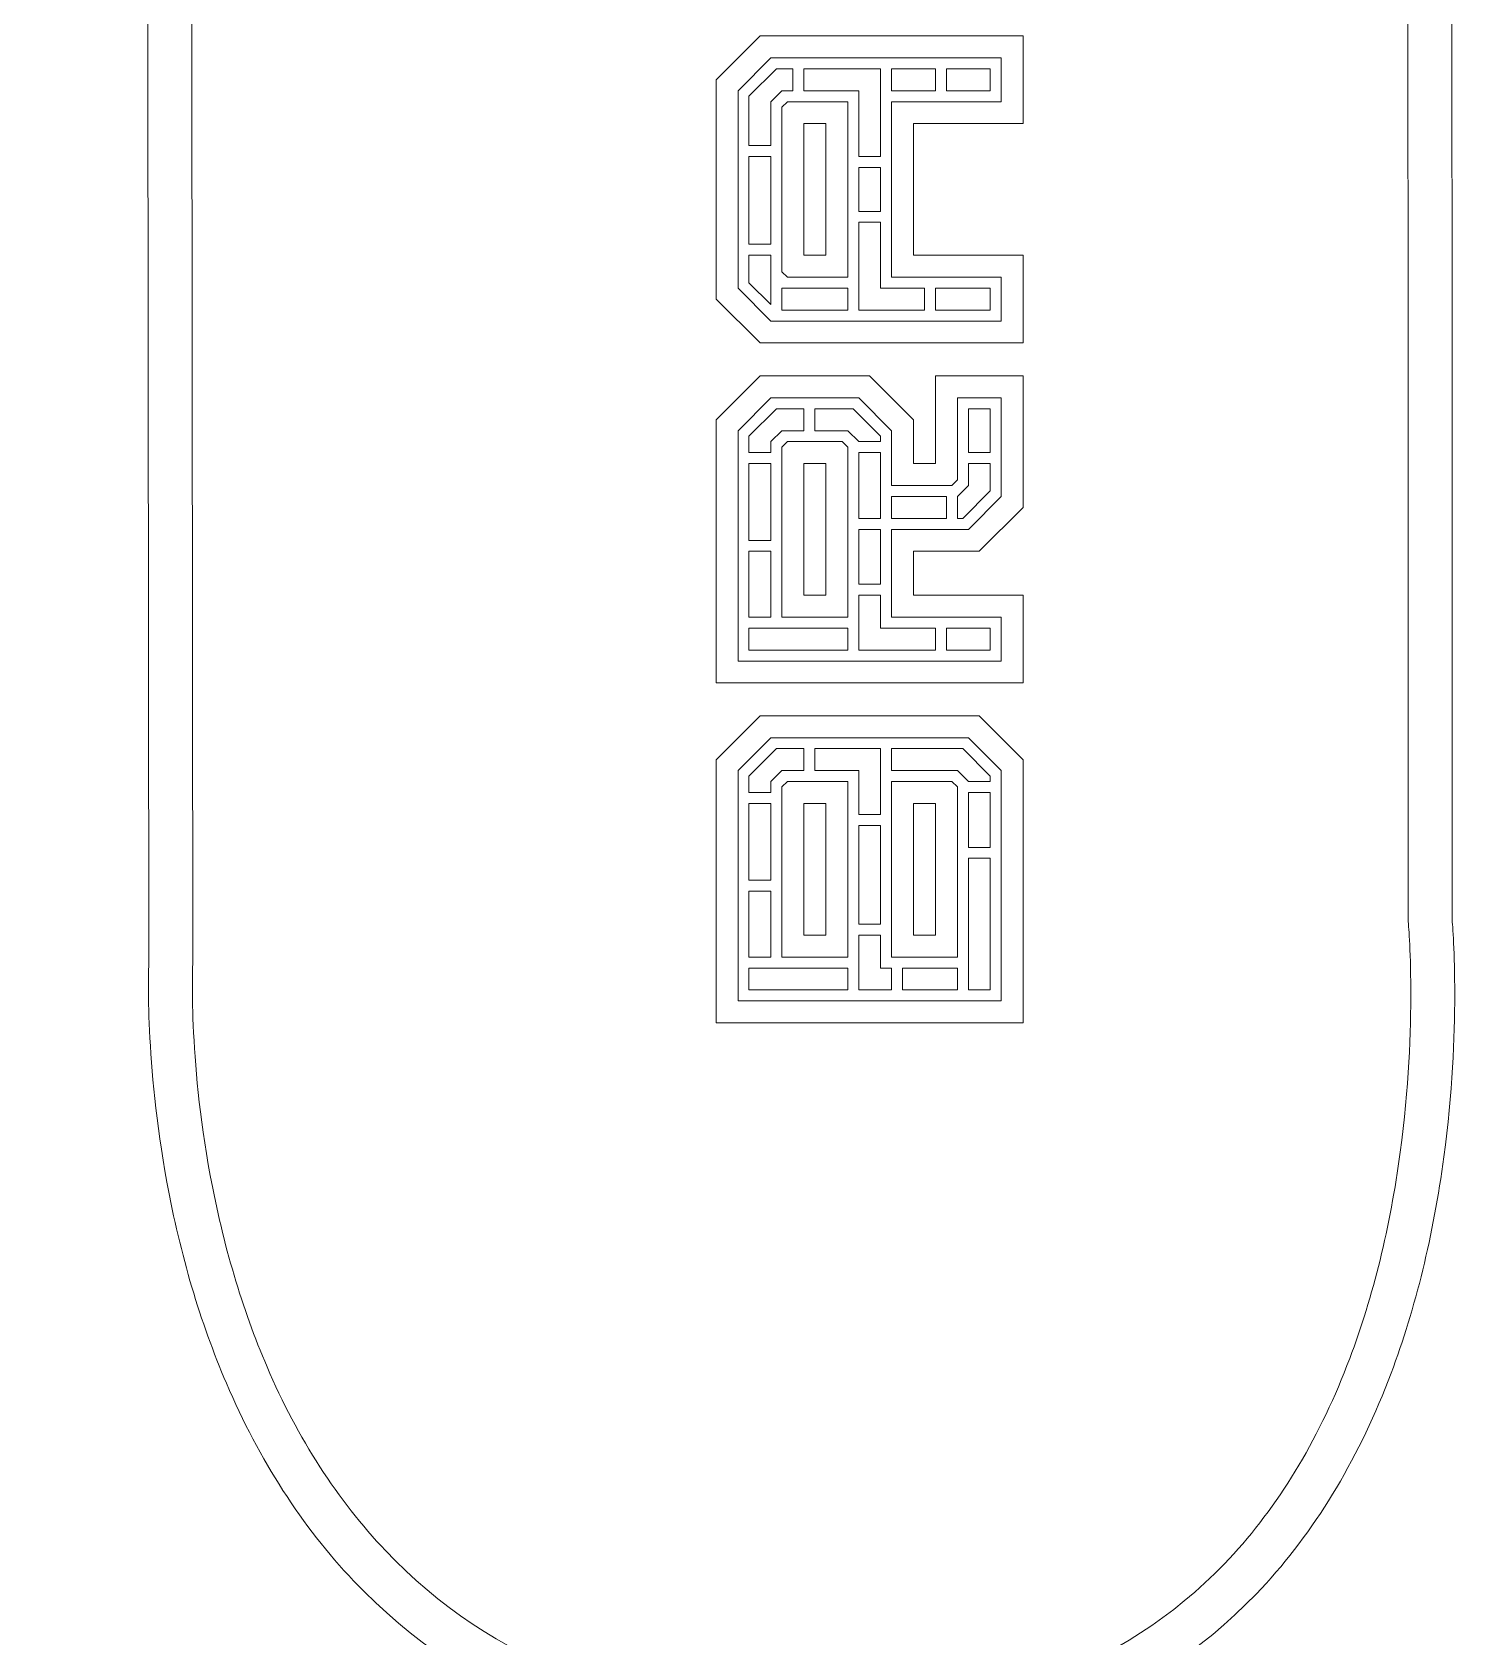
# Model space of a CAD drawing. Header units: millimetres. Extents: x -561 to 595, y -2347 to -7.
# Drawn here: x 92.3 to 418.1, y -2136.8 to -1771 of the extents above; entities that cross this region are included whole.
import ezdxf

# ---------------------------------------------------------------- set-up
doc = ezdxf.new("R2010")
doc.units = ezdxf.units.MM
doc.header["$MEASUREMENT"] = 0
doc.layers.add('Calque 1', color=7, linetype='Continuous', lineweight=0)

msp = doc.modelspace()

# ---------------------------------------------------------------- linework, layer by layer
at = {"layer": 'Calque 1'}
for points, knots in [([(271.84, -2165.32), (227.41, -2165.32), (191.67, -2151.42), (165.62, -2124), (153.89, -2111.65), (144.14, -2096.51), (136.64, -2079.01), (130.68, -2065.1), (126.12, -2049.67), (123.08, -2033.14), (118.08, -2005.91), (118.88, -1985.05), (118.97, -1983), (118.97, -1983), (118.69, -1704.18), (118.69, -1704.18), (118.69, -1704.18), (118.71, -1703.96), (118.71, -1703.96), (121.92, -1666.92), (152.18, -1647.02), (184.23, -1625.96), (204.96, -1612.32), (226.4, -1598.23), (242.77, -1578.47), (261.17, -1556.25), (270.11, -1529.95), (270.11, -1498.06), (270.11, -1474.44), (265.7, -1453.47), (257, -1435.73), (250.08, -1421.62), (240.43, -1409.48), (228.31, -1399.64), (207.51, -1382.76), (186.34, -1378.41), (186.12, -1378.37), (186.12, -1378.37), (185.92, -1378.33), (185.92, -1378.33), (185.92, -1378.33), (185.71, -1378.27), (185.71, -1378.27), (164.81, -1372.26), (148.47, -1363.98), (135.78, -1352.94), (123.88, -1342.6), (115.15, -1329.79), (109.08, -1313.78), (97.77, -1283.97), (96.81, -1246.92), (95.6, -1200.01), (95.2, -1184.89), (94.8, -1169.26), (94.01, -1152.6), (94.01, -1152.6), (94, -1152.48), (94, -1152.48), (92.35, -1081.51), (108.73, -1031.54), (144.08, -999.7), (174.85, -972), (215.42, -962.11), (251.22, -953.38), (251.22, -953.38), (251.58, -953.3), (251.58, -953.3), (272.17, -949.49), (291.79, -937.45), (306.82, -919.39), (321.34, -901.94), (329.86, -880.58), (330.18, -860.78), (330.45, -844.28), (325.05, -829.24), (314.58, -817.29), (302.4, -803.4), (283.71, -793.6), (259.03, -788.18), (225.17, -782.3), (196.59, -772.67), (174.08, -759.55), (155.07, -748.48), (140.16, -734.81), (129.78, -718.92), (116.99, -699.35), (113.44, -679.9), (112.73, -667.03), (112.04, -654.73), (113.7, -645.97), (114.18, -643.73), (115.26, -615.34), (125.23, -594.81), (144.67, -580.99), (161.71, -568.88), (184.13, -563.2), (205.81, -557.71), (229.22, -551.78), (253.43, -545.64), (270.72, -531.52), (279.83, -524.08), (286.41, -515.01), (290.84, -503.79), (295.86, -491.07), (298.1, -475.23), (297.5, -456.7), (296.42, -423.47), (256.88, -405.29), (215.02, -386.05), (176.9, -368.53), (137.49, -350.41), (124.55, -318.62), (116.9, -299.83), (113.28, -277.9), (114.35, -256.87), (115.56, -233.07), (122.65, -210.9), (134.87, -192.75), (146.67, -175.2), (163.04, -161.44), (183.53, -151.86), (206.3, -141.21), (234.07, -135.8), (266.09, -135.8), (310.34, -135.8), (345.89, -148.96), (371.74, -174.91), (381.86, -185.06), (390.47, -197.2), (397.33, -211), (402.78, -221.97), (407.15, -234.01), (410.3, -246.78), (415.67, -268.52), (415.68, -284.73), (415.68, -285.41), (415.68, -285.41), (416.03, -1973.14), (416.03, -1973.14), (416.27, -1975.87), (418.05, -1998.36), (414.17, -2027.38), (411.78, -2045.23), (407.73, -2061.83), (402.13, -2076.72), (395.07, -2095.48), (385.5, -2111.57), (373.71, -2124.54), (349.09, -2151.6), (314.82, -2165.32), (271.84, -2165.32)], [0, 0, 0, 0, 1, 1, 1, 2, 2, 2, 3, 3, 3, 4, 4, 4, 5, 5, 5, 6, 6, 6, 7, 7, 7, 8, 8, 8, 9, 9, 9, 10, 10, 10, 11, 11, 11, 12, 12, 12, 13, 13, 13, 14, 14, 14, 15, 15, 15, 16, 16, 16, 17, 17, 17, 18, 18, 18, 19, 19, 19, 20, 20, 20, 21, 21, 21, 22, 22, 22, 23, 23, 23, 24, 24, 24, 25, 25, 25, 26, 26, 26, 27, 27, 27, 28, 28, 28, 29, 29, 29, 30, 30, 30, 31, 31, 31, 32, 32, 32, 33, 33, 33, 34, 34, 34, 35, 35, 35, 36, 36, 36, 37, 37, 37, 38, 38, 38, 39, 39, 39, 40, 40, 40, 41, 41, 41, 42, 42, 42, 43, 43, 43, 44, 44, 44, 45, 45, 45, 46, 46, 46, 47, 47, 47, 48, 48, 48, 49, 49, 49, 50, 50, 50, 50]), ([(128.69, -1704.61), (128.69, -1704.61), (128.97, -1983.24), (128.97, -1983.24), (128.97, -1983.24), (128.97, -1983.37), (128.97, -1983.37), (128.96, -1983.58), (127.97, -2004.62), (132.96, -2031.61), (135.88, -2047.36), (140.23, -2062.04), (145.9, -2075.24), (152.93, -2091.59), (162.02, -2105.69), (172.91, -2117.15), (197, -2142.48), (230.28, -2155.32), (271.84, -2155.32), (311.87, -2155.32), (343.64, -2142.71), (366.28, -2117.85), (377.2, -2105.84), (386.1, -2090.87), (392.71, -2073.35), (398.05, -2059.2), (401.93, -2043.37), (404.23, -2026.31), (408.16, -1997.07), (406.08, -1974.07), (406.05, -1973.84), (406.05, -1973.84), (406.03, -1973.6), (406.03, -1973.6), (406.03, -1973.6), (406.03, -1973.37), (406.03, -1973.37), (406.03, -1973.37), (405.68, -285.4), (405.68, -285.4), (405.68, -285.22), (405.65, -269.48), (400.52, -248.88), (395.84, -230.05), (385.8, -203.15), (364.6, -181.91), (340.69, -157.95), (307.55, -145.8), (266.09, -145.8), (235.55, -145.8), (209.2, -150.89), (187.77, -160.92), (168.95, -169.72), (153.94, -182.31), (143.16, -198.33), (131.97, -214.98), (125.46, -235.39), (124.34, -257.37), (123.34, -276.97), (126.71, -297.38), (133.81, -314.85), (145.26, -342.98), (182.85, -360.26), (219.2, -376.96), (240.25, -386.64), (262.02, -396.65), (278.31, -408.73), (297.37, -422.86), (306.91, -438.44), (307.49, -456.38), (308.73, -494.41), (298.77, -521.52), (277.05, -539.26), (258.04, -554.79), (232.74, -561.2), (208.27, -567.4), (186.52, -572.91), (165.98, -578.12), (150.46, -589.15), (133.39, -601.28), (125.04, -618.88), (124.16, -644.55), (124.16, -644.55), (124.14, -645.07), (124.14, -645.07), (124.14, -645.07), (124.02, -645.58), (124.02, -645.58), (124, -645.65), (121.97, -654.25), (122.74, -666.92), (123.44, -678.51), (126.7, -696.02), (138.26, -713.62), (147.81, -728.16), (161.6, -740.73), (179.25, -750.99), (200.73, -763.48), (228.18, -772.68), (260.85, -778.34), (260.85, -778.34), (261.06, -778.39), (261.06, -778.39), (287.93, -784.27), (308.46, -795.14), (322.1, -810.7), (334.24, -824.54), (340.49, -841.92), (340.18, -860.95), (339.82, -882.99), (330.46, -906.62), (314.51, -925.78), (298.02, -945.59), (276.37, -958.85), (253.54, -963.11), (181.78, -980.6), (100.48, -1000.46), (104, -1152.19), (104.79, -1168.93), (105.2, -1184.6), (105.59, -1199.75), (106.79, -1245.71), (107.73, -1282.01), (118.43, -1310.23), (129.68, -1339.9), (151.22, -1357.91), (188.28, -1368.61), (190.9, -1369.15), (212.49, -1374.06), (234.23, -1391.57), (247.58, -1402.31), (258.21, -1415.59), (265.84, -1431.04), (275.31, -1450.22), (280.11, -1472.77), (280.11, -1498.06), (280.11, -1532.37), (270.41, -1560.76), (250.47, -1584.85), (233.15, -1605.76), (211.07, -1620.28), (189.72, -1634.31), (158.53, -1654.82), (131.58, -1672.53), (128.69, -1704.61)], [0, 0, 0, 0, 1, 1, 1, 2, 2, 2, 3, 3, 3, 4, 4, 4, 5, 5, 5, 6, 6, 6, 7, 7, 7, 8, 8, 8, 9, 9, 9, 10, 10, 10, 11, 11, 11, 12, 12, 12, 13, 13, 13, 14, 14, 14, 15, 15, 15, 16, 16, 16, 17, 17, 17, 18, 18, 18, 19, 19, 19, 20, 20, 20, 21, 21, 21, 22, 22, 22, 23, 23, 23, 24, 24, 24, 25, 25, 25, 26, 26, 26, 27, 27, 27, 28, 28, 28, 29, 29, 29, 30, 30, 30, 31, 31, 31, 32, 32, 32, 33, 33, 33, 34, 34, 34, 35, 35, 35, 36, 36, 36, 37, 37, 37, 38, 38, 38, 39, 39, 39, 40, 40, 40, 41, 41, 41, 42, 42, 42, 43, 43, 43, 44, 44, 44, 45, 45, 45, 46, 46, 46, 47, 47, 47, 48, 48, 48, 48]), ([(318.27, -1841.86), (318.27, -1841.86), (258.28, -1841.86), (258.28, -1841.86), (258.28, -1841.86), (248.27, -1831.86), (248.27, -1831.86), (248.27, -1831.86), (248.27, -1781.87), (248.27, -1781.87), (248.27, -1781.87), (258.28, -1771.86), (258.28, -1771.86), (258.28, -1771.86), (318.27, -1771.86), (318.27, -1771.86), (318.27, -1771.86), (318.27, -1791.87), (318.27, -1791.87), (318.27, -1791.87), (293.28, -1791.87), (293.28, -1791.87), (293.28, -1791.87), (293.28, -1821.87), (293.28, -1821.87), (293.28, -1821.87), (318.27, -1821.87), (318.27, -1821.87), (318.27, -1821.87), (318.27, -1841.86), (318.27, -1841.86)], [0, 0, 0, 0, 1, 1, 1, 2, 2, 2, 3, 3, 3, 4, 4, 4, 5, 5, 5, 6, 6, 6, 7, 7, 7, 8, 8, 8, 9, 9, 9, 10, 10, 10, 10]), ([(313.28, -1776.87), (313.28, -1776.87), (260.78, -1776.87), (260.78, -1776.87), (260.78, -1776.87), (253.27, -1784.37), (253.27, -1784.37), (253.27, -1784.37), (253.27, -1829.37), (253.27, -1829.37), (253.27, -1829.37), (260.78, -1836.87), (260.78, -1836.87), (260.78, -1836.87), (313.28, -1836.87), (313.28, -1836.87), (313.28, -1836.87), (313.28, -1826.87), (313.28, -1826.87), (313.28, -1826.87), (288.27, -1826.87), (288.27, -1826.87), (288.27, -1826.87), (288.27, -1786.87), (288.27, -1786.87), (288.27, -1786.87), (313.28, -1786.87), (313.28, -1786.87), (313.28, -1786.87), (313.28, -1776.87), (313.28, -1776.87)], [0, 0, 0, 0, 1, 1, 1, 2, 2, 2, 3, 3, 3, 4, 4, 4, 5, 5, 5, 6, 6, 6, 7, 7, 7, 8, 8, 8, 9, 9, 9, 10, 10, 10, 10]), ([(265.77, -1784.37), (265.77, -1784.37), (263.27, -1784.37), (263.27, -1784.37), (263.27, -1784.37), (260.78, -1786.87), (260.78, -1786.87), (260.78, -1786.87), (260.78, -1796.86), (260.78, -1796.86), (260.78, -1796.86), (255.77, -1796.86), (255.77, -1796.86), (255.77, -1796.86), (255.77, -1785.62), (255.77, -1785.62), (255.77, -1785.62), (262.02, -1779.36), (262.02, -1779.36), (262.02, -1779.36), (265.77, -1779.36), (265.77, -1779.36), (265.77, -1779.36), (265.77, -1784.37), (265.77, -1784.37)], [0, 0, 0, 0, 1, 1, 1, 2, 2, 2, 3, 3, 3, 4, 4, 4, 5, 5, 5, 6, 6, 6, 7, 7, 7, 8, 8, 8, 8]), ([(285.78, -1799.37), (285.78, -1799.37), (280.77, -1799.37), (280.77, -1799.37), (280.77, -1799.37), (280.77, -1784.37), (280.77, -1784.37), (280.77, -1784.37), (268.28, -1784.37), (268.28, -1784.37), (268.28, -1784.37), (268.28, -1779.36), (268.28, -1779.36), (268.28, -1779.36), (285.78, -1779.36), (285.78, -1779.36), (285.78, -1779.36), (285.78, -1799.37), (285.78, -1799.37)], [0, 0, 0, 0, 1, 1, 1, 2, 2, 2, 3, 3, 3, 4, 4, 4, 5, 5, 5, 6, 6, 6, 6]), ([(298.27, -1784.37), (298.27, -1784.37), (288.27, -1784.37), (288.27, -1784.37), (288.27, -1784.37), (288.27, -1779.36), (288.27, -1779.36), (288.27, -1779.36), (298.27, -1779.36), (298.27, -1779.36), (298.27, -1779.36), (298.27, -1784.37), (298.27, -1784.37)], [0, 0, 0, 0, 1, 1, 1, 2, 2, 2, 3, 3, 3, 4, 4, 4, 4]), ([(310.78, -1784.37), (310.78, -1784.37), (300.77, -1784.37), (300.77, -1784.37), (300.77, -1784.37), (300.77, -1779.36), (300.77, -1779.36), (300.77, -1779.36), (310.78, -1779.36), (310.78, -1779.36), (310.78, -1779.36), (310.78, -1784.37), (310.78, -1784.37)], [0, 0, 0, 0, 1, 1, 1, 2, 2, 2, 3, 3, 3, 4, 4, 4, 4]), ([(278.28, -1826.87), (278.28, -1826.87), (264.52, -1826.87), (264.52, -1826.87), (264.52, -1826.87), (263.27, -1825.62), (263.27, -1825.62), (263.27, -1825.62), (263.27, -1788.11), (263.27, -1788.11), (263.27, -1788.11), (264.52, -1786.87), (264.52, -1786.87), (264.52, -1786.87), (278.28, -1786.87), (278.28, -1786.87), (278.28, -1786.87), (278.28, -1826.87), (278.28, -1826.87)], [0, 0, 0, 0, 1, 1, 1, 2, 2, 2, 3, 3, 3, 4, 4, 4, 5, 5, 5, 6, 6, 6, 6]), ([(273.27, -1791.87), (273.27, -1791.87), (268.28, -1791.87), (268.28, -1791.87), (268.28, -1791.87), (268.28, -1821.87), (268.28, -1821.87), (268.28, -1821.87), (273.27, -1821.87), (273.27, -1821.87), (273.27, -1821.87), (273.27, -1791.87), (273.27, -1791.87)], [0, 0, 0, 0, 1, 1, 1, 2, 2, 2, 3, 3, 3, 4, 4, 4, 4]), ([(260.78, -1819.37), (260.78, -1819.37), (255.77, -1819.37), (255.77, -1819.37), (255.77, -1819.37), (255.77, -1799.37), (255.77, -1799.37), (255.77, -1799.37), (260.78, -1799.37), (260.78, -1799.37), (260.78, -1799.37), (260.78, -1819.37), (260.78, -1819.37)], [0, 0, 0, 0, 1, 1, 1, 2, 2, 2, 3, 3, 3, 4, 4, 4, 4]), ([(285.78, -1811.87), (285.78, -1811.87), (280.77, -1811.87), (280.77, -1811.87), (280.77, -1811.87), (280.77, -1801.87), (280.77, -1801.87), (280.77, -1801.87), (285.78, -1801.87), (285.78, -1801.87), (285.78, -1801.87), (285.78, -1811.87), (285.78, -1811.87)], [0, 0, 0, 0, 1, 1, 1, 2, 2, 2, 3, 3, 3, 4, 4, 4, 4]), ([(295.78, -1834.37), (295.78, -1834.37), (280.77, -1834.37), (280.77, -1834.37), (280.77, -1834.37), (280.77, -1814.36), (280.77, -1814.36), (280.77, -1814.36), (285.78, -1814.36), (285.78, -1814.36), (285.78, -1814.36), (285.78, -1829.37), (285.78, -1829.37), (285.78, -1829.37), (295.78, -1829.37), (295.78, -1829.37), (295.78, -1829.37), (295.78, -1834.37), (295.78, -1834.37)], [0, 0, 0, 0, 1, 1, 1, 2, 2, 2, 3, 3, 3, 4, 4, 4, 5, 5, 5, 6, 6, 6, 6]), ([(260.78, -1833.11), (260.78, -1833.11), (255.77, -1828.12), (255.77, -1828.12), (255.77, -1828.12), (255.77, -1821.87), (255.77, -1821.87), (255.77, -1821.87), (260.78, -1821.87), (260.78, -1821.87), (260.78, -1821.87), (260.78, -1833.11), (260.78, -1833.11)], [0, 0, 0, 0, 1, 1, 1, 2, 2, 2, 3, 3, 3, 4, 4, 4, 4]), ([(278.28, -1834.37), (278.28, -1834.37), (263.27, -1834.37), (263.27, -1834.37), (263.27, -1834.37), (263.27, -1829.37), (263.27, -1829.37), (263.27, -1829.37), (278.28, -1829.37), (278.28, -1829.37), (278.28, -1829.37), (278.28, -1834.37), (278.28, -1834.37)], [0, 0, 0, 0, 1, 1, 1, 2, 2, 2, 3, 3, 3, 4, 4, 4, 4]), ([(310.78, -1834.37), (310.78, -1834.37), (298.27, -1834.37), (298.27, -1834.37), (298.27, -1834.37), (298.27, -1829.37), (298.27, -1829.37), (298.27, -1829.37), (310.78, -1829.37), (310.78, -1829.37), (310.78, -1829.37), (310.78, -1834.37), (310.78, -1834.37)], [0, 0, 0, 0, 1, 1, 1, 2, 2, 2, 3, 3, 3, 4, 4, 4, 4]), ([(318.27, -1919.35), (318.27, -1919.35), (248.27, -1919.35), (248.27, -1919.35), (248.27, -1919.35), (248.27, -1859.36), (248.27, -1859.36), (248.27, -1859.36), (258.28, -1849.35), (258.28, -1849.35), (258.28, -1849.35), (283.27, -1849.35), (283.27, -1849.35), (283.27, -1849.35), (293.28, -1859.36), (293.28, -1859.36), (293.28, -1859.36), (293.28, -1869.36), (293.28, -1869.36), (293.28, -1869.36), (298.27, -1869.36), (298.27, -1869.36), (298.27, -1869.36), (298.27, -1849.35), (298.27, -1849.35), (298.27, -1849.35), (318.27, -1849.35), (318.27, -1849.35), (318.27, -1849.35), (318.27, -1879.36), (318.27, -1879.36), (318.27, -1879.36), (308.27, -1889.35), (308.27, -1889.35), (308.27, -1889.35), (293.28, -1889.35), (293.28, -1889.35), (293.28, -1889.35), (293.28, -1899.35), (293.28, -1899.35), (293.28, -1899.35), (318.27, -1899.35), (318.27, -1899.35), (318.27, -1899.35), (318.27, -1919.35), (318.27, -1919.35)], [0, 0, 0, 0, 1, 1, 1, 2, 2, 2, 3, 3, 3, 4, 4, 4, 5, 5, 5, 6, 6, 6, 7, 7, 7, 8, 8, 8, 9, 9, 9, 10, 10, 10, 11, 11, 11, 12, 12, 12, 13, 13, 13, 14, 14, 14, 15, 15, 15, 15]), ([(313.28, -1854.35), (313.28, -1854.35), (303.28, -1854.35), (303.28, -1854.35), (303.28, -1854.35), (303.28, -1873.1), (303.28, -1873.1), (303.28, -1873.1), (302.03, -1874.35), (302.03, -1874.35), (302.03, -1874.35), (288.27, -1874.35), (288.27, -1874.35), (288.27, -1874.35), (288.27, -1861.86), (288.27, -1861.86), (288.27, -1861.86), (280.77, -1854.35), (280.77, -1854.35), (280.77, -1854.35), (260.78, -1854.35), (260.78, -1854.35), (260.78, -1854.35), (253.27, -1861.86), (253.27, -1861.86), (253.27, -1861.86), (253.27, -1914.36), (253.27, -1914.36), (253.27, -1914.36), (313.28, -1914.36), (313.28, -1914.36), (313.28, -1914.36), (313.28, -1904.36), (313.28, -1904.36), (313.28, -1904.36), (288.27, -1904.36), (288.27, -1904.36), (288.27, -1904.36), (288.27, -1884.35), (288.27, -1884.35), (288.27, -1884.35), (305.77, -1884.35), (305.77, -1884.35), (305.77, -1884.35), (313.28, -1876.86), (313.28, -1876.86), (313.28, -1876.86), (313.28, -1854.35), (313.28, -1854.35)], [0, 0, 0, 0, 1, 1, 1, 2, 2, 2, 3, 3, 3, 4, 4, 4, 5, 5, 5, 6, 6, 6, 7, 7, 7, 8, 8, 8, 9, 9, 9, 10, 10, 10, 11, 11, 11, 12, 12, 12, 13, 13, 13, 14, 14, 14, 15, 15, 15, 16, 16, 16, 16]), ([(268.28, -1861.86), (268.28, -1861.86), (263.27, -1861.86), (263.27, -1861.86), (263.27, -1861.86), (260.78, -1864.35), (260.78, -1864.35), (260.78, -1864.35), (260.78, -1866.85), (260.78, -1866.85), (260.78, -1866.85), (255.77, -1866.85), (255.77, -1866.85), (255.77, -1866.85), (255.77, -1863.1), (255.77, -1863.1), (255.77, -1863.1), (262.02, -1856.85), (262.02, -1856.85), (262.02, -1856.85), (268.28, -1856.85), (268.28, -1856.85), (268.28, -1856.85), (268.28, -1861.86), (268.28, -1861.86)], [0, 0, 0, 0, 1, 1, 1, 2, 2, 2, 3, 3, 3, 4, 4, 4, 5, 5, 5, 6, 6, 6, 7, 7, 7, 8, 8, 8, 8]), ([(285.78, -1864.35), (285.78, -1864.35), (280.77, -1864.35), (280.77, -1864.35), (280.77, -1864.35), (278.28, -1861.86), (278.28, -1861.86), (278.28, -1861.86), (270.77, -1861.86), (270.77, -1861.86), (270.77, -1861.86), (270.77, -1856.85), (270.77, -1856.85), (270.77, -1856.85), (279.52, -1856.85), (279.52, -1856.85), (279.52, -1856.85), (285.78, -1863.1), (285.78, -1863.1), (285.78, -1863.1), (285.78, -1864.35), (285.78, -1864.35)], [0, 0, 0, 0, 1, 1, 1, 2, 2, 2, 3, 3, 3, 4, 4, 4, 5, 5, 5, 6, 6, 6, 7, 7, 7, 7]), ([(310.78, -1866.85), (310.78, -1866.85), (305.77, -1866.85), (305.77, -1866.85), (305.77, -1866.85), (305.77, -1856.85), (305.77, -1856.85), (305.77, -1856.85), (310.78, -1856.85), (310.78, -1856.85), (310.78, -1856.85), (310.78, -1866.85), (310.78, -1866.85)], [0, 0, 0, 0, 1, 1, 1, 2, 2, 2, 3, 3, 3, 4, 4, 4, 4]), ([(278.28, -1904.36), (278.28, -1904.36), (263.27, -1904.36), (263.27, -1904.36), (263.27, -1904.36), (263.27, -1865.6), (263.27, -1865.6), (263.27, -1865.6), (264.52, -1864.35), (264.52, -1864.35), (264.52, -1864.35), (277.03, -1864.35), (277.03, -1864.35), (277.03, -1864.35), (278.28, -1865.6), (278.28, -1865.6), (278.28, -1865.6), (278.28, -1904.36), (278.28, -1904.36)], [0, 0, 0, 0, 1, 1, 1, 2, 2, 2, 3, 3, 3, 4, 4, 4, 5, 5, 5, 6, 6, 6, 6]), ([(285.78, -1881.85), (285.78, -1881.85), (280.77, -1881.85), (280.77, -1881.85), (280.77, -1881.85), (280.77, -1866.85), (280.77, -1866.85), (280.77, -1866.85), (285.78, -1866.85), (285.78, -1866.85), (285.78, -1866.85), (285.78, -1881.85), (285.78, -1881.85)], [0, 0, 0, 0, 1, 1, 1, 2, 2, 2, 3, 3, 3, 4, 4, 4, 4]), ([(260.78, -1886.86), (260.78, -1886.86), (255.77, -1886.86), (255.77, -1886.86), (255.77, -1886.86), (255.77, -1869.36), (255.77, -1869.36), (255.77, -1869.36), (260.78, -1869.36), (260.78, -1869.36), (260.78, -1869.36), (260.78, -1886.86), (260.78, -1886.86)], [0, 0, 0, 0, 1, 1, 1, 2, 2, 2, 3, 3, 3, 4, 4, 4, 4]), ([(273.27, -1869.36), (273.27, -1869.36), (268.28, -1869.36), (268.28, -1869.36), (268.28, -1869.36), (268.28, -1899.35), (268.28, -1899.35), (268.28, -1899.35), (273.27, -1899.35), (273.27, -1899.35), (273.27, -1899.35), (273.27, -1869.36), (273.27, -1869.36)], [0, 0, 0, 0, 1, 1, 1, 2, 2, 2, 3, 3, 3, 4, 4, 4, 4]), ([(310.78, -1875.6), (310.78, -1875.6), (304.53, -1881.85), (304.53, -1881.85), (304.53, -1881.85), (303.28, -1881.85), (303.28, -1881.85), (303.28, -1881.85), (303.28, -1876.86), (303.28, -1876.86), (303.28, -1876.86), (305.77, -1874.35), (305.77, -1874.35), (305.77, -1874.35), (305.77, -1869.36), (305.77, -1869.36), (305.77, -1869.36), (310.78, -1869.36), (310.78, -1869.36), (310.78, -1869.36), (310.78, -1875.6), (310.78, -1875.6)], [0, 0, 0, 0, 1, 1, 1, 2, 2, 2, 3, 3, 3, 4, 4, 4, 5, 5, 5, 6, 6, 6, 7, 7, 7, 7]), ([(300.77, -1881.85), (300.77, -1881.85), (288.27, -1881.85), (288.27, -1881.85), (288.27, -1881.85), (288.27, -1876.86), (288.27, -1876.86), (288.27, -1876.86), (300.77, -1876.86), (300.77, -1876.86), (300.77, -1876.86), (300.77, -1881.85), (300.77, -1881.85)], [0, 0, 0, 0, 1, 1, 1, 2, 2, 2, 3, 3, 3, 4, 4, 4, 4]), ([(285.78, -1896.86), (285.78, -1896.86), (280.77, -1896.86), (280.77, -1896.86), (280.77, -1896.86), (280.77, -1884.35), (280.77, -1884.35), (280.77, -1884.35), (285.78, -1884.35), (285.78, -1884.35), (285.78, -1884.35), (285.78, -1896.86), (285.78, -1896.86)], [0, 0, 0, 0, 1, 1, 1, 2, 2, 2, 3, 3, 3, 4, 4, 4, 4]), ([(260.78, -1904.36), (260.78, -1904.36), (255.77, -1904.36), (255.77, -1904.36), (255.77, -1904.36), (255.77, -1889.35), (255.77, -1889.35), (255.77, -1889.35), (260.78, -1889.35), (260.78, -1889.35), (260.78, -1889.35), (260.78, -1904.36), (260.78, -1904.36)], [0, 0, 0, 0, 1, 1, 1, 2, 2, 2, 3, 3, 3, 4, 4, 4, 4]), ([(298.27, -1911.86), (298.27, -1911.86), (280.77, -1911.86), (280.77, -1911.86), (280.77, -1911.86), (280.77, -1899.35), (280.77, -1899.35), (280.77, -1899.35), (285.78, -1899.35), (285.78, -1899.35), (285.78, -1899.35), (285.78, -1906.85), (285.78, -1906.85), (285.78, -1906.85), (298.27, -1906.85), (298.27, -1906.85), (298.27, -1906.85), (298.27, -1911.86), (298.27, -1911.86)], [0, 0, 0, 0, 1, 1, 1, 2, 2, 2, 3, 3, 3, 4, 4, 4, 5, 5, 5, 6, 6, 6, 6]), ([(278.28, -1911.86), (278.28, -1911.86), (255.77, -1911.86), (255.77, -1911.86), (255.77, -1911.86), (255.77, -1906.85), (255.77, -1906.85), (255.77, -1906.85), (278.28, -1906.85), (278.28, -1906.85), (278.28, -1906.85), (278.28, -1911.86), (278.28, -1911.86)], [0, 0, 0, 0, 1, 1, 1, 2, 2, 2, 3, 3, 3, 4, 4, 4, 4]), ([(310.78, -1911.86), (310.78, -1911.86), (300.77, -1911.86), (300.77, -1911.86), (300.77, -1911.86), (300.77, -1906.85), (300.77, -1906.85), (300.77, -1906.85), (310.78, -1906.85), (310.78, -1906.85), (310.78, -1906.85), (310.78, -1911.86), (310.78, -1911.86)], [0, 0, 0, 0, 1, 1, 1, 2, 2, 2, 3, 3, 3, 4, 4, 4, 4]), ([(318.27, -1996.83), (318.27, -1996.83), (248.27, -1996.83), (248.27, -1996.83), (248.27, -1996.83), (248.27, -1936.85), (248.27, -1936.85), (248.27, -1936.85), (258.28, -1926.83), (258.28, -1926.83), (258.28, -1926.83), (308.27, -1926.83), (308.27, -1926.83), (308.27, -1926.83), (318.27, -1936.85), (318.27, -1936.85), (318.27, -1936.85), (318.27, -1996.83), (318.27, -1996.83)], [0, 0, 0, 0, 1, 1, 1, 2, 2, 2, 3, 3, 3, 4, 4, 4, 5, 5, 5, 6, 6, 6, 6]), ([(313.28, -1939.34), (313.28, -1939.34), (305.77, -1931.84), (305.77, -1931.84), (305.77, -1931.84), (260.78, -1931.84), (260.78, -1931.84), (260.78, -1931.84), (253.27, -1939.34), (253.27, -1939.34), (253.27, -1939.34), (253.27, -1991.84), (253.27, -1991.84), (253.27, -1991.84), (313.28, -1991.84), (313.28, -1991.84), (313.28, -1991.84), (313.28, -1939.34), (313.28, -1939.34)], [0, 0, 0, 0, 1, 1, 1, 2, 2, 2, 3, 3, 3, 4, 4, 4, 5, 5, 5, 6, 6, 6, 6]), ([(268.28, -1939.34), (268.28, -1939.34), (263.27, -1939.34), (263.27, -1939.34), (263.27, -1939.34), (260.78, -1941.84), (260.78, -1941.84), (260.78, -1941.84), (260.78, -1944.33), (260.78, -1944.33), (260.78, -1944.33), (255.77, -1944.33), (255.77, -1944.33), (255.77, -1944.33), (255.77, -1940.59), (255.77, -1940.59), (255.77, -1940.59), (262.02, -1934.33), (262.02, -1934.33), (262.02, -1934.33), (268.28, -1934.33), (268.28, -1934.33), (268.28, -1934.33), (268.28, -1939.34), (268.28, -1939.34)], [0, 0, 0, 0, 1, 1, 1, 2, 2, 2, 3, 3, 3, 4, 4, 4, 5, 5, 5, 6, 6, 6, 7, 7, 7, 8, 8, 8, 8]), ([(285.78, -1949.34), (285.78, -1949.34), (280.77, -1949.34), (280.77, -1949.34), (280.77, -1949.34), (280.77, -1939.34), (280.77, -1939.34), (280.77, -1939.34), (270.77, -1939.34), (270.77, -1939.34), (270.77, -1939.34), (270.77, -1934.33), (270.77, -1934.33), (270.77, -1934.33), (285.78, -1934.33), (285.78, -1934.33), (285.78, -1934.33), (285.78, -1949.34), (285.78, -1949.34)], [0, 0, 0, 0, 1, 1, 1, 2, 2, 2, 3, 3, 3, 4, 4, 4, 5, 5, 5, 6, 6, 6, 6]), ([(310.78, -1941.84), (310.78, -1941.84), (305.77, -1941.84), (305.77, -1941.84), (305.77, -1941.84), (303.28, -1939.34), (303.28, -1939.34), (303.28, -1939.34), (288.27, -1939.34), (288.27, -1939.34), (288.27, -1939.34), (288.27, -1934.33), (288.27, -1934.33), (288.27, -1934.33), (304.53, -1934.33), (304.53, -1934.33), (304.53, -1934.33), (310.78, -1940.59), (310.78, -1940.59), (310.78, -1940.59), (310.78, -1941.84), (310.78, -1941.84)], [0, 0, 0, 0, 1, 1, 1, 2, 2, 2, 3, 3, 3, 4, 4, 4, 5, 5, 5, 6, 6, 6, 7, 7, 7, 7]), ([(278.28, -1981.84), (278.28, -1981.84), (263.27, -1981.84), (263.27, -1981.84), (263.27, -1981.84), (263.27, -1943.08), (263.27, -1943.08), (263.27, -1943.08), (264.52, -1941.84), (264.52, -1941.84), (264.52, -1941.84), (278.28, -1941.84), (278.28, -1941.84), (278.28, -1941.84), (278.28, -1981.84), (278.28, -1981.84)], [0, 0, 0, 0, 1, 1, 1, 2, 2, 2, 3, 3, 3, 4, 4, 4, 5, 5, 5, 5]), ([(303.28, -1981.84), (303.28, -1981.84), (288.27, -1981.84), (288.27, -1981.84), (288.27, -1981.84), (288.27, -1941.84), (288.27, -1941.84), (288.27, -1941.84), (302.03, -1941.84), (302.03, -1941.84), (302.03, -1941.84), (303.28, -1943.08), (303.28, -1943.08), (303.28, -1943.08), (303.28, -1981.84), (303.28, -1981.84)], [0, 0, 0, 0, 1, 1, 1, 2, 2, 2, 3, 3, 3, 4, 4, 4, 5, 5, 5, 5]), ([(310.78, -1956.84), (310.78, -1956.84), (305.77, -1956.84), (305.77, -1956.84), (305.77, -1956.84), (305.77, -1944.33), (305.77, -1944.33), (305.77, -1944.33), (310.78, -1944.33), (310.78, -1944.33), (310.78, -1944.33), (310.78, -1956.84), (310.78, -1956.84)], [0, 0, 0, 0, 1, 1, 1, 2, 2, 2, 3, 3, 3, 4, 4, 4, 4]), ([(260.78, -1964.34), (260.78, -1964.34), (255.77, -1964.34), (255.77, -1964.34), (255.77, -1964.34), (255.77, -1946.84), (255.77, -1946.84), (255.77, -1946.84), (260.78, -1946.84), (260.78, -1946.84), (260.78, -1946.84), (260.78, -1964.34), (260.78, -1964.34)], [0, 0, 0, 0, 1, 1, 1, 2, 2, 2, 3, 3, 3, 4, 4, 4, 4]), ([(273.27, -1946.84), (273.27, -1946.84), (268.28, -1946.84), (268.28, -1946.84), (268.28, -1946.84), (268.28, -1976.84), (268.28, -1976.84), (268.28, -1976.84), (273.27, -1976.84), (273.27, -1976.84), (273.27, -1976.84), (273.27, -1946.84), (273.27, -1946.84)], [0, 0, 0, 0, 1, 1, 1, 2, 2, 2, 3, 3, 3, 4, 4, 4, 4]), ([(298.27, -1946.84), (298.27, -1946.84), (293.28, -1946.84), (293.28, -1946.84), (293.28, -1946.84), (293.28, -1976.84), (293.28, -1976.84), (293.28, -1976.84), (298.27, -1976.84), (298.27, -1976.84), (298.27, -1976.84), (298.27, -1946.84), (298.27, -1946.84)], [0, 0, 0, 0, 1, 1, 1, 2, 2, 2, 3, 3, 3, 4, 4, 4, 4]), ([(285.78, -1974.34), (285.78, -1974.34), (280.77, -1974.34), (280.77, -1974.34), (280.77, -1974.34), (280.77, -1951.83), (280.77, -1951.83), (280.77, -1951.83), (285.78, -1951.83), (285.78, -1951.83), (285.78, -1951.83), (285.78, -1974.34), (285.78, -1974.34)], [0, 0, 0, 0, 1, 1, 1, 2, 2, 2, 3, 3, 3, 4, 4, 4, 4]), ([(310.78, -1989.35), (310.78, -1989.35), (305.77, -1989.35), (305.77, -1989.35), (305.77, -1989.35), (305.77, -1959.34), (305.77, -1959.34), (305.77, -1959.34), (310.78, -1959.34), (310.78, -1959.34), (310.78, -1959.34), (310.78, -1989.35), (310.78, -1989.35)], [0, 0, 0, 0, 1, 1, 1, 2, 2, 2, 3, 3, 3, 4, 4, 4, 4]), ([(260.78, -1981.84), (260.78, -1981.84), (255.77, -1981.84), (255.77, -1981.84), (255.77, -1981.84), (255.77, -1966.84), (255.77, -1966.84), (255.77, -1966.84), (260.78, -1966.84), (260.78, -1966.84), (260.78, -1966.84), (260.78, -1981.84), (260.78, -1981.84)], [0, 0, 0, 0, 1, 1, 1, 2, 2, 2, 3, 3, 3, 4, 4, 4, 4]), ([(288.27, -1989.35), (288.27, -1989.35), (280.77, -1989.35), (280.77, -1989.35), (280.77, -1989.35), (280.77, -1976.84), (280.77, -1976.84), (280.77, -1976.84), (285.78, -1976.84), (285.78, -1976.84), (285.78, -1976.84), (285.78, -1984.34), (285.78, -1984.34), (285.78, -1984.34), (288.27, -1984.34), (288.27, -1984.34), (288.27, -1984.34), (288.27, -1989.35), (288.27, -1989.35)], [0, 0, 0, 0, 1, 1, 1, 2, 2, 2, 3, 3, 3, 4, 4, 4, 5, 5, 5, 6, 6, 6, 6]), ([(278.28, -1989.35), (278.28, -1989.35), (255.77, -1989.35), (255.77, -1989.35), (255.77, -1989.35), (255.77, -1984.34), (255.77, -1984.34), (255.77, -1984.34), (278.28, -1984.34), (278.28, -1984.34), (278.28, -1984.34), (278.28, -1989.35), (278.28, -1989.35)], [0, 0, 0, 0, 1, 1, 1, 2, 2, 2, 3, 3, 3, 4, 4, 4, 4]), ([(303.28, -1989.35), (303.28, -1989.35), (290.77, -1989.35), (290.77, -1989.35), (290.77, -1989.35), (290.77, -1984.34), (290.77, -1984.34), (290.77, -1984.34), (303.28, -1984.34), (303.28, -1984.34), (303.28, -1984.34), (303.28, -1989.35), (303.28, -1989.35)], [0, 0, 0, 0, 1, 1, 1, 2, 2, 2, 3, 3, 3, 4, 4, 4, 4])]:
    msp.add_open_spline(points, degree=3, knots=knots, dxfattribs=at)

doc.saveas('drawing.dxf')
